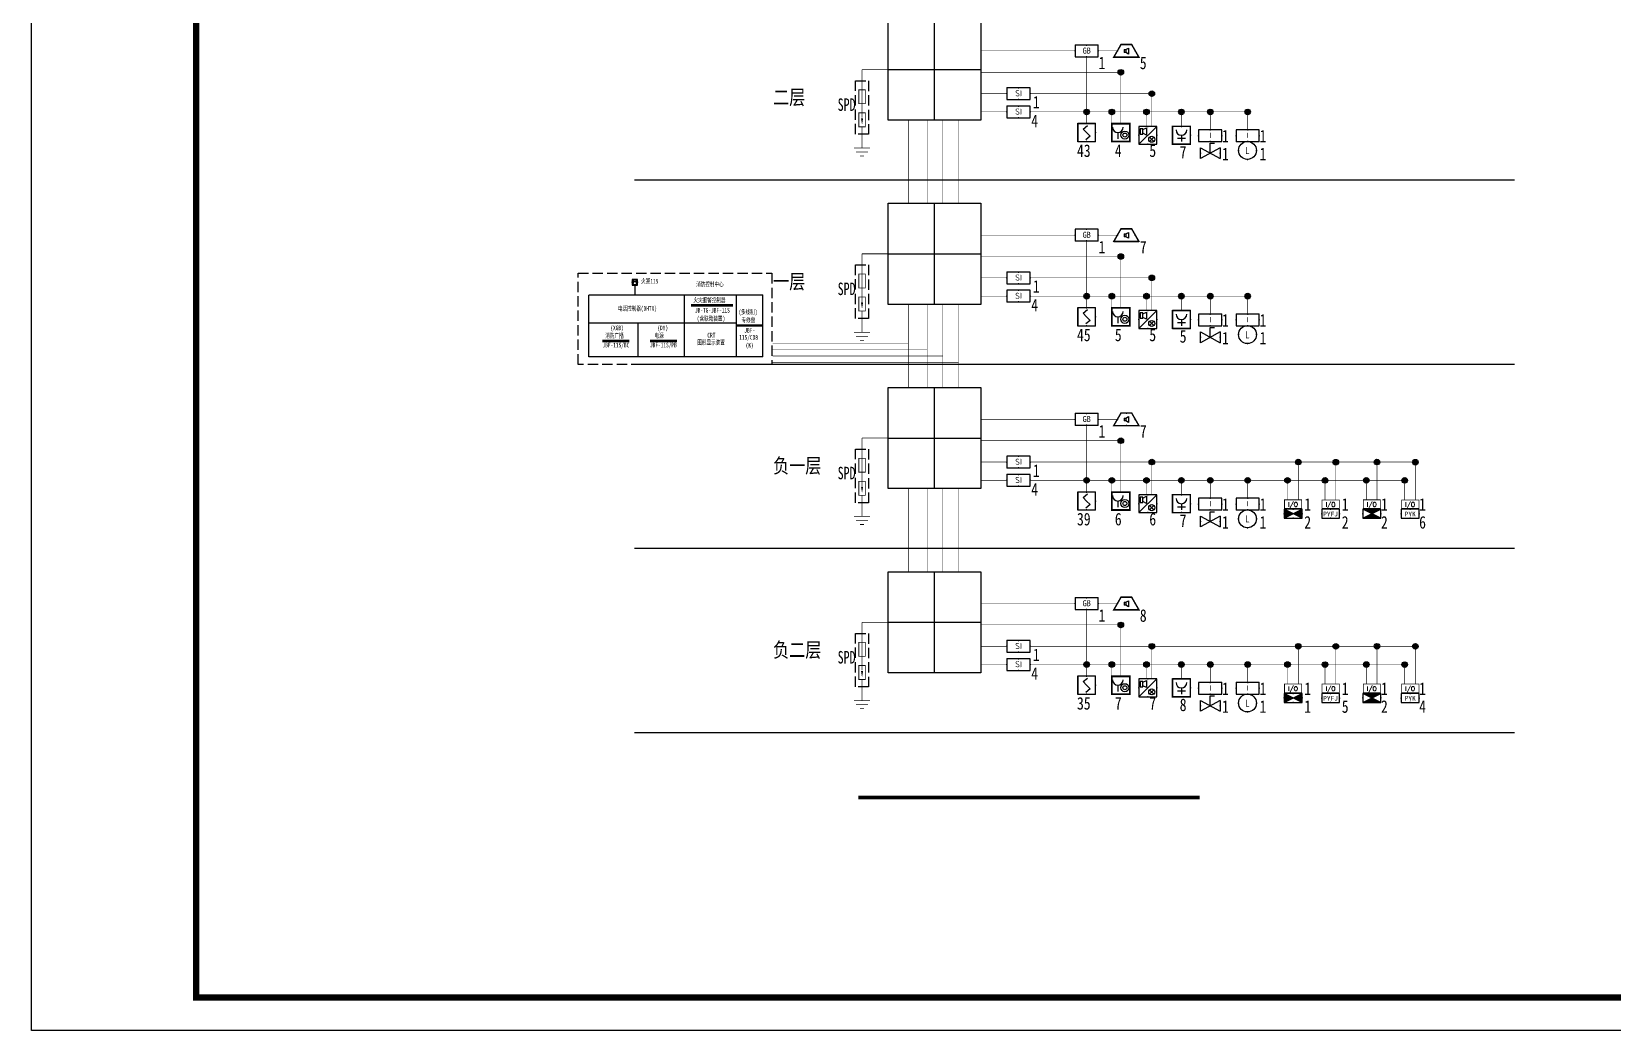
# Model space of a CAD drawing. Extents: x -149393 to 1177518, y -366685 to 296590.
# Drawn here: x 322931 to 361151, y 94569 to 118708 of the extents above; entities that cross this region are included whole.
import ezdxf
from ezdxf.enums import TextEntityAlignment as Align

# ---------------------------------------------------------------- set-up
doc = ezdxf.new("R2010")
doc.units = 0
doc.header["$LTSCALE"] = 1000
doc.header["$MEASUREMENT"] = 0
for name, pattern in [('ae0000e0$0$CENTER2', [28.575, 19.05, -3.175, 3.175, -3.175]), ('DASH', [0.35, 0.25, -0.1]), ('PHANTOM2', [31.75, 15.875, -3.175, 3.175, -3.175, 3.175, -3.175]), ('常规', [20, 10, 0, 10])]:
    doc.linetypes.add(name, pattern=pattern)
doc.layers.get('0').update_dxf_attribs({"linetype": 'CONTINUOUS'})
for name, color, linetype in [('0E-WIRE-FIRE', 1, 'CONTINUOUS'), ('DIM-照明', 7, 'CONTINUOUS'), ('ELE-TEL_TEXT', 7, 'CONTINUOUS'), ('ELE-WIRE-照明', 1, 'CONTINUOUS'), ('ELEMENT', 3, 'CONTINUOUS'), ('EQUIP-消防', 3, 'CONTINUOUS'), ('EQUIP-箱柜', 3, 'CONTINUOUS'), ('PUB_TEXT', 7, 'CONTINUOUS'), ('PUB_TITLE', 253, 'CONTINUOUS'), ('TEL_SYMB', 3, 'CONTINUOUS'), ('TEL_TEXT', 7, 'CONTINUOUS'), ('WIRE-消防', 3, '常规'), ('WIRE-系统', 4, 'CONTINUOUS'), ('家具', 126, 'CONTINUOUS')]:
    doc.layers.add(name, color=color, linetype=linetype)
doc.styles.add('_TCH_LABEL', font='COMPLEX', dxfattribs={"bigfont": 'GBCBIG'})
doc.styles.add('_TEL_DIM', font='', dxfattribs={"width": 0.8, "height": 3.5})
doc.styles.add('CTDI-ST', font='simhei.ttf', dxfattribs={"width": 0.8, "height": 3.5})
doc.styles.get("Standard").update_dxf_attribs({"font": 'gbenor.shx', "bigfont": 'gbcbig.shx'})
doc.styles.add('长仿宋', font='simhei.ttf', dxfattribs={"width": 0.7, "height": 5})
doc.styles.get('_TEL_DIM').set_extended_font_data('SimSun')
doc.linetypes.add('1GB_LINE', pattern='A,0.5,-0.2,["GB",Standard,S=0.1,R=0,X=-0.1,Y=-0.05],-0.25', length=0.95)

# ---------------------------------------------------------------- blocks, each defined once
blk = doc.blocks.new('$equip$00002649')
for p, q in [((-0.5, 0.5), (-0.5, -0.5)), ((0.5, 0.5), (-0.5, 0.5)), ((-0.2, 0.2), (0.05, 0.4)), ((0, 0), (-0.2, 0.2)), ((0, 0), (0.2, -0.2)), ((0.5, -0.5), (0.5, 0.5)), ((-0.5, -0.5), (0.5, -0.5)), ((0.2, -0.2), (-0.05, -0.4))]:
    blk.add_line(p, q)
at = {"const_width": 0.06}
blk.add_lwpolyline([(-0.5, 0.5), (0.5, 0.5), (0.5, -0.5), (-0.5, -0.5), (-0.5, 0.5), (0.5, 0.5)], dxfattribs=at)
for p in [(-0.5, 0), (0, 0.5), (0.5, 0), (0, -0.5)]:
    blk.add_point(p)
at = {"color": 7, "flags": 1}
for tag, height, p in [('A', 0.00002, (0, 0)), ('B', 0.4, (0.762, -0.208))]:
    blk.add_attdef(tag, text='', height=height, dxfattribs=at).set_placement(p, align=Align.MIDDLE_CENTER)
blk = doc.blocks.new('$equip$00002776')
for p, q in [((0.65, 0.65), (-0.65, 0.65)), ((-0.65, 0.65), (-0.65, 0)), ((-0.65, 0), (0.65, 0)), ((0.65, 0), (0.65, 0.65))]:
    blk.add_line(p, q)
at = {"const_width": 0.04}
blk.add_lwpolyline([(-0.65, 0.65), (-0.65, 0), (0.65, 0), (0.65, 0.65), (-0.65, 0.65), (-0.65, 0)], dxfattribs=at)
for p in [(-0.65, 0.325), (0, 0.65), (0, 0), (0.65, 0.325)]:
    blk.add_point(p)
at = {"color": 7}
blk.add_attdef('$TEXT$', text='', height=0.34, dxfattribs=at).set_placement((0.006, 0.343), align=Align.MIDDLE_CENTER)
at = {"color": 7, "flags": 1}
for tag, height, p in [('A', 0.00002, (0, 0)), ('B', 0.4, (0.905, 0.246))]:
    blk.add_attdef(tag, text='', height=height, dxfattribs=at).set_placement(p, align=Align.MIDDLE_CENTER)
blk = doc.blocks.new('$equip$00002655')
for p, q in [((-0.5, 1), (-0.5, 0)), ((0.5, 1), (-0.5, 1)), ((0.5, 0), (0.5, 1)), ((-0.5, 0), (0.5, 0)), ((-0.169, 0.5), (-0.169, 0.15))]:
    blk.add_line(p, q)
at = {"const_width": 0.1}
blk.add_lwpolyline([(-0.5, 1), (0.5, 1), (0.5, 0), (-0.5, 0), (-0.5, 1), (0.5, 1)], dxfattribs=at)
for radius in [0.226, 0.113]:
    blk.add_circle((0.227, 0.36), radius)
blk.add_arc((-0.169, 0.8), 0.3, 180, 0)
for p in [(0, 1), (-0.5, 0.5), (0, 0), (0.5, 0.5)]:
    blk.add_point(p)
at = {"color": 7, "flags": 1}
for tag, height, p in [('A', 0.00002, (0, 0)), ('B', 0.4, (0.762, 0.292))]:
    blk.add_attdef(tag, text='', height=height, dxfattribs=at).set_placement(p, align=Align.MIDDLE_CENTER)
blk = doc.blocks.new('$equip$00002464')
for p, q in [((-0.65, 0.65), (-0.65, 0)), ((0.65, 0.65), (-0.65, 0.65)), ((-0.65, 0), (0.65, 0)), ((0.65, 0), (0.65, 0.65))]:
    blk.add_line(p, q)
at = {"const_width": 0.05}
blk.add_lwpolyline([(-0.65, 0.65), (-0.65, 0), (0.65, 0), (0.65, 0.65), (-0.65, 0.65), (-0.65, 0)], dxfattribs=at)
for p in [(-0.65, 0.325), (0, 0.65), (0, 0), (0.65, 0.325)]:
    blk.add_point(p)
at = {"color": 7, "style": '_TEL_DIM'}
blk.add_attdef('$TEXT$', text='', height=0.34, dxfattribs=at).set_placement((0.006, 0.343), align=Align.MIDDLE_CENTER)
at = {"color": 7, "style": '_TEL_DIM', "flags": 1}
blk.add_attdef('A', text='', height=0.00002, dxfattribs=at).set_placement((0, 0), align=Align.MIDDLE_CENTER)
blk = doc.blocks.new('$equip_U$00000114(zhengbolin)')
blk.add_blockref('$equip$00002464', (0, 0)).add_auto_attribs({'$TEXT$': 'GB'})
at = {"color": 7, "style": '_TEL_DIM', "flags": 1}
for tag in ['A', 'REMARK']:
    blk.add_attdef(tag, text='', height=0.000025, dxfattribs=at).set_placement((0, 0), align=Align.MIDDLE_CENTER)
blk = doc.blocks.new('$equip$00002677')
for p, q in [((-0.3, 0.699), (-0.703, 0)), ((-0.703, 0), (0.703, 0)), ((0.3, 0.699), (-0.3, 0.699)), ((-0.117, 0.421), (-0.117, 0.26)), ((-0.117, 0.421), (-0.036, 0.421)), ((-0.036, 0.26), (-0.117, 0.26)), ((-0.036, 0.421), (0.118, 0.503)), ((-0.036, 0.421), (-0.036, 0.26)), ((0.118, 0.173), (-0.036, 0.26)), ((0.118, 0.503), (0.118, 0.173)), ((0.703, 0), (0.3, 0.699))]:
    blk.add_line(p, q)
at = {"const_width": 0.08}
blk.add_lwpolyline([(-0.3, 0.699), (0.3, 0.699), (0.703, 0), (-0.703, 0), (-0.3, 0.699), (0.3, 0.699)], dxfattribs=at)
blk.add_lwpolyline([(-0.3, 0.699), (0.3, 0.699), (0.703, 0), (-0.703, 0), (-0.3, 0.699), (0.3, 0.699)], dxfattribs=at)
for p in [(-0.501, 0.349), (0, 0.699), (0, 0), (0.502, 0.349)]:
    blk.add_point(p)
at = {"color": 7, "flags": 1}
for tag, height, p in [('A', 0.00002, (0, 0)), ('B', 0.4, (0.961, 0.299))]:
    blk.add_attdef(tag, text='', height=height, dxfattribs=at).set_placement(p, align=Align.MIDDLE_CENTER)
blk = doc.blocks.new('$element$00000390')
at = {"const_width": 0.0233}
for points in [[(0, 0), (0, -0.375)], [(-0.25, -0.375), (0.25, -0.375)], [(-0.188, -0.5), (0.188, -0.5)], [(-0.062, -0.625), (0.062, -0.625)]]:
    blk.add_lwpolyline(points, dxfattribs=at)
at = {"flags": 9}
blk.add_attdef('S', (0, 0), '', height=0.00000667, dxfattribs=at)
blk = doc.blocks.new('$element$00000499')
at = {"const_width": 0.0233}
for points in [[(0, 0), (0, -1)], [(-0.1, -0.283), (0.1, -0.283), (0.1, -0.717), (-0.1, -0.717), (-0.1, -0.283)]]:
    blk.add_lwpolyline(points, dxfattribs=at)
at = {"flags": 9}
blk.add_attdef('S', (0, 0), '', height=0.00000667, dxfattribs=at)
blk = doc.blocks.new('$element$00000532')
at = {"const_width": 0.0233}
for points in [[(0, 0), (0, -0.283)], [(-0.1, -0.283), (0.1, -0.283), (0.1, -0.717), (-0.1, -0.717), (-0.1, -0.283)], [(0, -1), (0, -0.567)]]:
    blk.add_lwpolyline(points, dxfattribs=at)
for points in [[(-0.033, -0.55), (0.033, -0.55), (0, -0.35), (0.033, -0.55)], [(0.033, -0.55), (0, -0.35), (-0.033, -0.55), (0.033, -0.55)], [(0, -0.367), (-0.033, -0.567), (0.033, -0.567), (0, -0.367)]]:
    blk.add_solid(points)
at = {"flags": 9}
blk.add_attdef('S', (0, 0), '', height=0.00000667, dxfattribs=at)
blk = doc.blocks.new('$equip$00002656')
for p, q in [((-0.5, 1), (-0.5, 0)), ((0.5, 1), (-0.5, 1)), ((0.5, 0), (0.5, 1)), ((-0.5, 0), (0.5, 0)), ((-0.219, 0.331), (0.222, 0.331)), ((0, 0.5), (0, 0.15))]:
    blk.add_line(p, q)
at = {"const_width": 0.08}
blk.add_lwpolyline([(-0.5, 1), (0.5, 1), (0.5, 0), (-0.5, 0), (-0.5, 1), (0.5, 1)], dxfattribs=at)
blk.add_arc((0, 0.8), 0.3, 180, 0)
for p in [(0, 1), (-0.5, 0.5), (0, 0), (0.5, 0.5)]:
    blk.add_point(p)
at = {"color": 7, "flags": 1}
for tag, height, p in [('A', 0.00002, (0, 0)), ('B', 0.4, (0.762, 0.292))]:
    blk.add_attdef(tag, text='', height=height, dxfattribs=at).set_placement(p, align=Align.MIDDLE_CENTER)
blk = doc.blocks.new('$equip$00002785')
for p, q in [((0.65, 0.65), (-0.65, 0.65)), ((-0.65, 0.65), (-0.65, 0)), ((-0.65, 0), (0.65, 0)), ((0.65, 0), (0.65, 0.65))]:
    blk.add_line(p, q)
at = {"const_width": 0.04}
blk.add_lwpolyline([(-0.65, 0.65), (0.65, 0.65), (0.65, 0), (-0.65, 0), (-0.65, 0.65), (0.65, 0.65)], dxfattribs=at)
for p in [(-0.65, 0.325), (0, 0.65), (0, 0), (0.65, 0.325)]:
    blk.add_point(p)
at = {"color": 7}
blk.add_attdef('$TEXT$', text='', height=0.3, dxfattribs=at).set_placement((0.006, 0.343), align=Align.MIDDLE_CENTER)
at = {"color": 7, "flags": 1}
for tag, height, p in [('A', 0.00002, (0, 0)), ('B', 0.4, (0.905, 0.246))]:
    blk.add_attdef(tag, text='', height=height, dxfattribs=at).set_placement(p, align=Align.MIDDLE_CENTER)
blk = doc.blocks.new('$equip$00002794')
for p, q in [((0, -0.552), (0, 0)), ((0, 0), (0.229, 0)), ((-0.55, -0.852), (-0.55, -0.252)), ((-0.55, -0.252), (0.55, -0.852)), ((0.55, -0.252), (-0.55, -0.852)), ((0.55, -0.252), (0.55, -0.852))]:
    blk.add_line(p, q)
for p in [(-0.55, -0.552), (0, -0.552), (0.55, -0.552)]:
    blk.add_point(p)
at = {"color": 7, "flags": 1}
for tag, height, p in [('A', 0.00002, (0, 0)), ('B', 0.4, (0.805, -0.606))]:
    blk.add_attdef(tag, text='', height=height, dxfattribs=at).set_placement(p, align=Align.MIDDLE_CENTER)
blk = doc.blocks.new('$equip$00002792')
at = {"const_width": 0.04}
blk.add_lwpolyline([(-0.5, 0, -1), (0.5, 0, -1), (-0.5, 0, -1.463176)], format="xyb", dxfattribs=at)
blk.add_circle((0, 0), 0.5)
for p in [(-0.5, 0), (0, 0.5), (0.5, 0), (0, -0.5)]:
    blk.add_point(p)
at = {"color": 7}
blk.add_attdef('$TEXT$', text='', height=0.4, dxfattribs=at).set_placement((0.002, -0.002), align=Align.MIDDLE_CENTER)
at = {"color": 7, "flags": 1}
for tag, height, p in [('A', 0.00002, (0, 0)), ('B', 0.4, (0.755, -0.254))]:
    blk.add_attdef(tag, text='', height=height, dxfattribs=at).set_placement(p, align=Align.MIDDLE_CENTER)
blk = doc.blocks.new('$equip_U$00000107(chenyinchuan)')
for p, q in [((-0.5, 1), (-0.5, 0)), ((0.5, 1), (-0.5, 0)), ((0.5, 1), (-0.5, 1)), ((-0.269, 0.815, 0), (-0.069, 0.915, 0)), ((-0.069, 0.915, 0), (-0.069, 0.515, 0)), ((0.5, 0), (0.5, 1)), ((-0.5, 0), (0.5, 0)), ((-0.269, 0.865, 0), (-0.417, 0.865, 0)), ((-0.417, 0.865, 0), (-0.417, 0.565, 0)), ((-0.417, 0.565, 0), (-0.269, 0.565, 0)), ((-0.269, 0.565, 0), (-0.269, 0.865, 0)), ((-0.069, 0.515, 0), (-0.269, 0.615, 0)), ((0.105, 0.159), (0.344, 0.398)), ((0.105, 0.398), (0.344, 0.159))]:
    blk.add_line(p, q)
blk.add_circle((0.225, 0.278), 0.169)
for p in [(0, 1), (-0.5, 0.5), (0, 0), (0.5, 0.5)]:
    blk.add_point(p)
at = {"color": 7, "style": '_TEL_DIM', "flags": 1}
blk.add_attdef('A', text='', height=0.00002, dxfattribs=at).set_placement((0, 0), align=Align.MIDDLE_CENTER)
blk = doc.blocks.new('$equip_U$00000093(zhengbolin)')
at = {"color": 0, "linetype": 'Continuous', "const_width": 0.0557}
blk.add_lwpolyline([(0.65, 0.65), (-0.65, 0.65), (-0.65, 0), (0.65, 0)], close=True, dxfattribs=at)
at = {"color": 7, "style": '_TCH_LABEL'}
blk.add_attdef('$TEXT$', text='', height=0.334, dxfattribs=at).set_placement((-0.01, 0.3), align=Align.MIDDLE_CENTER)
at = {"color": 7, "style": '_TEL_DIM', "flags": 1}
for tag in ['A', 'REMARK']:
    blk.add_attdef(tag, text='', height=0.000025, dxfattribs=at).set_placement((0, 0), align=Align.MIDDLE_CENTER)
blk = doc.blocks.new('$equip$00001917')
for p, q in [((0.65, 0.33), (-0.65, 0.33)), ((0.65, 0.33), (-0.65, -0.33)), ((-0.65, 0.33), (0.65, -0.33)), ((-0.65, 0.33), (-0.65, -0.33)), ((0.65, -0.33), (0.65, 0.33)), ((-0.65, -0.33), (0.65, -0.33))]:
    blk.add_line(p, q)
for p in [(-0.65, 0), (0, 0.33), (0.65, 0), (0, -0.33)]:
    blk.add_point(p)
for points in [[(-0.65, 0.33), (0, 0), (-0.65, -0.33)], [(0.65, 0.33), (0, 0), (0.65, -0.33)]]:
    blk.add_solid(points)
at = {"layer": 'TEL_TEXT', "style": '_TEL_DIM', "flags": 1}
blk.add_attdef('A', text='', height=0.00002, dxfattribs=at).set_placement((0, 0), align=Align.MIDDLE_CENTER)
blk = doc.blocks.new('$equip$00001929')
for p, q in [((0.65, 0.65), (-0.65, 0.65)), ((-0.65, 0.65), (-0.65, 0)), ((-0.65, 0), (0.65, 0)), ((0.65, 0), (0.65, 0.65))]:
    blk.add_line(p, q)
for p in [(-0.65, 0.33), (0, 0.65), (0, 0), (0.65, 0.33)]:
    blk.add_point(p)
at = {"color": 7, "style": '_TEL_DIM'}
blk.add_attdef('$TEXT$', text='', height=0.34, dxfattribs=at).set_placement((0.01, 0.34), align=Align.MIDDLE_CENTER)
at = {"color": 7, "style": '_TEL_DIM', "flags": 1}
blk.add_attdef('A', text='', height=0.00002, dxfattribs=at).set_placement((0, 0), align=Align.MIDDLE_CENTER)
blk = doc.blocks.new('$equip$00001921')
for p, q in [((0.65, 0.33), (-0.65, 0.33)), ((0.65, 0.33), (-0.65, -0.33)), ((-0.65, 0.33), (0.65, -0.33)), ((-0.65, 0.33), (-0.65, -0.33)), ((0.65, -0.33), (0.65, 0.33)), ((-0.65, -0.33), (0.65, -0.33))]:
    blk.add_line(p, q)
for p in [(-0.65, 0), (0, 0.33), (0.65, 0), (0, -0.33)]:
    blk.add_point(p)
for points in [[(-0.65, 0.33), (0, 0), (0.65, 0.33)], [(0, 0), (-0.65, -0.33), (0.65, -0.33)]]:
    blk.add_solid(points)
at = {"layer": 'TEL_TEXT', "style": '_TEL_DIM', "flags": 1}
blk.add_attdef('A', text='', height=0.00002, dxfattribs=at).set_placement((0, 0), align=Align.MIDDLE_CENTER)
blk = doc.blocks.new('$equip$00001714')
for p, q in [((0.5, 1), (-0.5, 1)), ((-0.5, 1), (-0.5, 0)), ((-0.5, 0), (0.5, 0)), ((-0.4, 0.5), (-0.27, 0.5)), ((-0.25, 0.6), (-0.35, 0.1)), ((-0.35, 0.1), (0.35, 0.1)), ((0.25, 0.6), (-0.25, 0.6)), ((0.35, 0.1), (0.25, 0.6)), ((0.4, 0.5), (0.27, 0.5)), ((0.5, 0), (0.5, 1))]:
    blk.add_line(p, q)
blk.add_arc((0, 0.5), 0.4, 0, 180)
for p in [(-0.5, 0.5), (0, 1), (0, 0), (0.5, 0.5)]:
    blk.add_point(p)
at = {"flags": 1}
for tag, height, p in [('A', 0.00002, (0, 0)), ('B', 0.4, (0.79, 0.3))]:
    blk.add_attdef(tag, text='', height=height, dxfattribs=at).set_placement(p, align=Align.MIDDLE_CENTER)

msp = doc.modelspace()

# ---------------------------------------------------------------- hatches: boundary and pattern name
at = {"layer": 'WIRE-消防', "linetype": 'ByBlock'}
h = msp.add_hatch(color=0, dxfattribs=at)
edge = h.paths.add_edge_path()
edge.add_arc((349265.7, 117725.3), 67.2, 0, 360)
h = msp.add_hatch(color=0, dxfattribs=at)
edge = h.paths.add_edge_path()
edge.add_arc((350015.1, 117208.8), 67.2, 0, 360)
h = msp.add_hatch(color=0, dxfattribs=at)
edge = h.paths.add_edge_path()
edge.add_arc((348439, 116767.7), 67.2, 0, 360)
h = msp.add_hatch(color=0, dxfattribs=at)
edge = h.paths.add_edge_path()
edge.add_arc((349049.7, 116767.7), 67.2, 0, 360)
h = msp.add_hatch(color=0, dxfattribs=at)
edge = h.paths.add_edge_path()
edge.add_arc((349885.5, 116767.7), 67.2, 0, 360)
h = msp.add_hatch(color=0, dxfattribs=at)
edge = h.paths.add_edge_path()
edge.add_arc((350730.7, 116767.7), 67.2, 0, 360)
h = msp.add_hatch(color=0, dxfattribs=at)
edge = h.paths.add_edge_path()
edge.add_arc((351428.4, 116767.7), 67.2, 0, 360)
h = msp.add_hatch(color=0, dxfattribs=at)
edge = h.paths.add_edge_path()
edge.add_arc((352333.5, 116767.7), 67.2, 0, 360)
h = msp.add_hatch(color=0, dxfattribs=at)
edge = h.paths.add_edge_path()
edge.add_arc((349265.7, 113273.1), 67.2, 0, 360)
h = msp.add_hatch(color=0, dxfattribs=at)
edge = h.paths.add_edge_path()
edge.add_arc((350015.1, 112756.6), 67.2, 0, 360)
h = msp.add_hatch(color=0, dxfattribs=at)
edge = h.paths.add_edge_path()
edge.add_arc((348439, 112315.5), 67.2, 0, 360)
h = msp.add_hatch(color=0, dxfattribs=at)
edge = h.paths.add_edge_path()
edge.add_arc((349049.7, 112315.5), 67.2, 0, 360)
h = msp.add_hatch(color=0, dxfattribs=at)
edge = h.paths.add_edge_path()
edge.add_arc((349885.5, 112315.5), 67.2, 0, 360)
h = msp.add_hatch(color=0, dxfattribs=at)
edge = h.paths.add_edge_path()
edge.add_arc((350730.7, 112315.5), 67.2, 0, 360)
h = msp.add_hatch(color=0, dxfattribs=at)
edge = h.paths.add_edge_path()
edge.add_arc((351428.4, 112315.5), 67.2, 0, 360)
h = msp.add_hatch(color=0, dxfattribs=at)
edge = h.paths.add_edge_path()
edge.add_arc((352333.5, 112315.5), 67.2, 0, 360)
h = msp.add_hatch(color=0, dxfattribs=at)
edge = h.paths.add_edge_path()
edge.add_arc((349265.7, 108820.8), 67.2, 0, 360)
h = msp.add_hatch(color=0, dxfattribs=at)
edge = h.paths.add_edge_path()
edge.add_arc((350015.1, 108304.4), 67.2, 0, 360)
h = msp.add_hatch(color=0, dxfattribs=at)
edge = h.paths.add_edge_path()
edge.add_arc((353555.9, 108304.4), 67.2, 0, 360)
h = msp.add_hatch(color=0, dxfattribs=at)
edge = h.paths.add_edge_path()
edge.add_arc((354463, 108302.8), 67.2, 0, 360)
h = msp.add_hatch(color=0, dxfattribs=at)
edge = h.paths.add_edge_path()
edge.add_arc((355459, 108304.4), 67.2, 0, 360)
h = msp.add_hatch(color=0, dxfattribs=at)
edge = h.paths.add_edge_path()
edge.add_arc((356387.7, 108302.8), 67.2, 0, 360)
h = msp.add_hatch(color=0, dxfattribs=at)
edge = h.paths.add_edge_path()
edge.add_arc((348439, 107863.3), 67.2, 0, 360)
h = msp.add_hatch(color=0, dxfattribs=at)
edge = h.paths.add_edge_path()
edge.add_arc((349049.7, 107863.3), 67.2, 0, 360)
h = msp.add_hatch(color=0, dxfattribs=at)
edge = h.paths.add_edge_path()
edge.add_arc((349885.5, 107863.3), 67.2, 0, 360)
h = msp.add_hatch(color=0, dxfattribs=at)
edge = h.paths.add_edge_path()
edge.add_arc((350730.7, 107863.3), 67.2, 0, 360)
h = msp.add_hatch(color=0, dxfattribs=at)
edge = h.paths.add_edge_path()
edge.add_arc((351428.4, 107863.3), 67.2, 0, 360)
h = msp.add_hatch(color=0, dxfattribs=at)
edge = h.paths.add_edge_path()
edge.add_arc((352333.5, 107863.3), 67.2, 0, 360)
h = msp.add_hatch(color=0, dxfattribs=at)
edge = h.paths.add_edge_path()
edge.add_arc((353297.2, 107863.3), 67.2, 0, 360)
h = msp.add_hatch(color=0, dxfattribs=at)
edge = h.paths.add_edge_path()
edge.add_arc((354204.4, 107861.7), 67.2, 0, 360)
h = msp.add_hatch(color=0, dxfattribs=at)
edge = h.paths.add_edge_path()
edge.add_arc((355200.3, 107863.3), 67.2, 0, 360)
h = msp.add_hatch(color=0, dxfattribs=at)
edge = h.paths.add_edge_path()
edge.add_arc((356129, 107861.7), 67.2, 0, 360)
h = msp.add_hatch(color=0, dxfattribs=at)
edge = h.paths.add_edge_path()
edge.add_arc((349265.7, 104368.6), 67.2, 0, 360)
h = msp.add_hatch(color=0, dxfattribs=at)
edge = h.paths.add_edge_path()
edge.add_arc((350015.1, 103852.1), 67.2, 0, 360)
h = msp.add_hatch(color=0, dxfattribs=at)
edge = h.paths.add_edge_path()
edge.add_arc((353555.9, 103852.1), 67.2, 0, 360)
h = msp.add_hatch(color=0, dxfattribs=at)
edge = h.paths.add_edge_path()
edge.add_arc((354463, 103850.6), 67.2, 0, 360)
h = msp.add_hatch(color=0, dxfattribs=at)
edge = h.paths.add_edge_path()
edge.add_arc((355459, 103852.1), 67.2, 0, 360)
h = msp.add_hatch(color=0, dxfattribs=at)
edge = h.paths.add_edge_path()
edge.add_arc((356387.7, 103850.6), 67.2, 0, 360)
h = msp.add_hatch(color=0, dxfattribs=at)
edge = h.paths.add_edge_path()
edge.add_arc((348439, 103411.1), 67.2, 0, 360)
h = msp.add_hatch(color=0, dxfattribs=at)
edge = h.paths.add_edge_path()
edge.add_arc((349049.7, 103411.1), 67.2, 0, 360)
h = msp.add_hatch(color=0, dxfattribs=at)
edge = h.paths.add_edge_path()
edge.add_arc((349885.5, 103411.1), 67.2, 0, 360)
h = msp.add_hatch(color=0, dxfattribs=at)
edge = h.paths.add_edge_path()
edge.add_arc((350730.7, 103411.1), 67.2, 0, 360)
h = msp.add_hatch(color=0, dxfattribs=at)
edge = h.paths.add_edge_path()
edge.add_arc((351428.4, 103411.1), 67.2, 0, 360)
h = msp.add_hatch(color=0, dxfattribs=at)
edge = h.paths.add_edge_path()
edge.add_arc((352333.5, 103411.1), 67.2, 0, 360)
h = msp.add_hatch(color=0, dxfattribs=at)
edge = h.paths.add_edge_path()
edge.add_arc((353297.2, 103411.1), 67.2, 0, 360)
h = msp.add_hatch(color=0, dxfattribs=at)
edge = h.paths.add_edge_path()
edge.add_arc((354204.4, 103409.5), 67.2, 0, 360)
h = msp.add_hatch(color=0, dxfattribs=at)
edge = h.paths.add_edge_path()
edge.add_arc((355200.3, 103411.1), 67.2, 0, 360)
h = msp.add_hatch(color=0, dxfattribs=at)
edge = h.paths.add_edge_path()
edge.add_arc((356129, 103409.5), 67.2, 0, 360)

# ---------------------------------------------------------------- linework, layer by layer
for p, q in [((358780.2, 115116.4), (337508.7, 115116.4)), ((358780.2, 110664.1), (337508.7, 110664.1)), ((358780.2, 106211.9), (337508.7, 106211.9)), ((358780.2, 101759.7), (337508.7, 101759.7))]:
    msp.add_line(p, q)
at = {"layer": '0E-WIRE-FIRE', "linetype": 'ae0000e0$0$CENTER2'}
msp.add_line((337515.6, 112582.6, 0), (337515.6, 112341.6, 0), dxfattribs=at)
at = {"layer": '0E-WIRE-FIRE', "color": 120, "linetype": 'Continuous'}
for p, q in [((336407.2, 112343.1, 0), (340607.7, 112343.2, 0)), ((336407.2, 110848, 0), (336407.2, 112341.6, 0)), ((338716.8, 110848, 0), (338716.7, 112341.6, 0)), ((340607.8, 110849.6, 0), (340607.7, 112343.2, 0)), ((338716.8, 111662, 0), (336407.2, 111661.9, 0)), ((339966.6, 111662, 0), (338716.8, 111662, 0)), ((340607.8, 110849.6, 0), (336407.2, 110849.5, 0))]:
    msp.add_line(p, q, dxfattribs=at)
at = {"layer": '0E-WIRE-FIRE', "linetype": 'Continuous'}
for p, q in [((339884.4, 112101.9, 0), (338877.9, 112101.9, 0)), ((340599, 111617, 0), (339976.8, 111617, 0)), ((337381.9, 111241.8, 0), (336737.4, 111241.8, 0)), ((338528.1, 111243.7, 0), (337883.6, 111243.7, 0))]:
    msp.add_line(p, q, dxfattribs=at)
at = {"layer": '0E-WIRE-FIRE', "color": 7, "linetype": 'Continuous'}
for p, q in [((339884.4, 112071.1, 0), (338877.9, 112071.1, 0)), ((340599, 111586.2, 0), (339976.8, 111586.2, 0)), ((337381.9, 111211, 0), (336737.4, 111211, 0)), ((338528.1, 111212.9, 0), (337883.6, 111212.9, 0))]:
    msp.add_line(p, q, dxfattribs=at)
at = {"layer": '0E-WIRE-FIRE', "color": 5, "linetype": 'DASH', "elevation": 0}
msp.add_lwpolyline([(336144.1, 112869.4), (340828.1, 112869.5), (340828.2, 110664.1), (336144.2, 110664.1)], close=True, dxfattribs=at)
at = {"layer": 'DIM-照明', "linetype": 'DASH'}
for points in [[(342853.7, 117521.7), (343164.7, 117521.7), (343164.7, 116225.7), (342853.7, 116225.7)], [(342853.7, 113069.5), (343164.7, 113069.5), (343164.7, 111773.5), (342853.7, 111773.5)], [(342853.7, 108617.2), (343164.7, 108617.2), (343164.7, 107321.2), (342853.7, 107321.2)], [(342853.7, 104165), (343164.7, 104165), (343164.7, 102869), (342853.7, 102869)]]:
    msp.add_lwpolyline(points, close=True, dxfattribs=at)
at = {"layer": 'ELE-TEL_TEXT'}
msp.add_line((337600.3, 110848, 0), (337600.3, 111662, 0), dxfattribs=at)
at = {"layer": 'ELE-WIRE-照明', "linetype": 'PHANTOM2'}
msp.add_line((339966.6, 112343.2, 0), (339966.6, 110849.5, 0), dxfattribs=at)
at = {"layer": 'EQUIP-箱柜', "linetype": 'ByBlock'}
for points in [[(343638.6, 119011.8), (345884.5, 119011.8), (345884.5, 116568.4), (343638.6, 116568.4)], [(343638.6, 114559.5), (345884.5, 114559.5), (345884.5, 112116.2), (343638.6, 112116.2)], [(343638.6, 110107.3), (345884.5, 110107.3), (345884.5, 107664), (343638.6, 107664)], [(343638.6, 105655.1), (345884.5, 105655.1), (345884.5, 103211.7), (343638.6, 103211.7)]]:
    msp.add_lwpolyline(points, close=True, dxfattribs=at)
for points in [[(344751.9, 119011.8), (344751.9, 116568.4)], [(343638.6, 117790.1), (345884.5, 117790.1)], [(344751.9, 114559.5), (344751.9, 112116.2)], [(343638.6, 113337.9), (345884.5, 113337.9)], [(344751.9, 110107.3), (344751.9, 107664)], [(343638.6, 108885.6), (345884.5, 108885.6)], [(344751.9, 105655.1), (344751.9, 103211.7)], [(343638.6, 104433.4), (345884.5, 104433.4)]]:
    msp.add_lwpolyline(points, dxfattribs=at)
at = {"layer": 'PUB_TITLE'}
msp.add_lwpolyline([(322931.3, 141823.8), (389756.3, 141823.8), (389756.3, 94569), (322931.3, 94569)], close=True, dxfattribs=at)
at = {"layer": 'PUB_TITLE', "const_width": 152.3}
msp.add_lwpolyline([(326909, 141028.3), (388960.8, 141028.3), (388960.8, 95364.5), (326909, 95364.5), (326909, 141028.3)], close=True, dxfattribs=at)
at = {"layer": 'TEL_SYMB', "const_width": 83.2}
msp.add_lwpolyline([(342919.7, 100198.2), (351171.6, 100198.2)], dxfattribs=at)
at = {"layer": 'WIRE-消防', "linetype": 'ByBlock'}
for centre in [(349265.7, 117725.3), (350015.1, 117208.8), (348439, 116767.7), (349049.7, 116767.7), (349885.5, 116767.7), (350730.7, 116767.7), (351428.4, 116767.7), (352333.5, 116767.7), (349265.7, 113273.1), (350015.1, 112756.6), (348439, 112315.5), (349049.7, 112315.5), (349885.5, 112315.5), (350730.7, 112315.5), (351428.4, 112315.5), (352333.5, 112315.5), (349265.7, 108820.8), (350015.1, 108304.4), (353555.9, 108304.4), (354463, 108302.8), (355459, 108304.4), (356387.7, 108302.8), (348439, 107863.3), (349049.7, 107863.3), (349885.5, 107863.3), (350730.7, 107863.3), (351428.4, 107863.3), (352333.5, 107863.3), (353297.2, 107863.3), (354204.4, 107861.7), (355200.3, 107863.3), (356129, 107861.7), (349265.7, 104368.6), (350015.1, 103852.1), (353555.9, 103852.1), (354463, 103850.6), (355459, 103852.1), (356387.7, 103850.6), (348439, 103411.1), (349049.7, 103411.1), (349885.5, 103411.1), (350730.7, 103411.1), (351428.4, 103411.1), (352333.5, 103411.1), (353297.2, 103411.1), (354204.4, 103409.5), (355200.3, 103411.1), (356129, 103409.5)]:
    msp.add_circle(centre, 67.2, dxfattribs=at)
at = {"layer": 'WIRE-系统', "const_width": 18.1}
for points in [[(343009.2, 117521.7), (343009.2, 117790.1)], [(343638.6, 117790.1), (343009.2, 117790.1)], [(343009.2, 113069.5), (343009.2, 113337.9)], [(343638.6, 113337.9), (343009.2, 113337.9)], [(343009.2, 108617.2), (343009.2, 108885.6)], [(343638.6, 108885.6), (343009.2, 108885.6)], [(343009.2, 104165), (343009.2, 104433.4)], [(343638.6, 104433.4), (343009.2, 104433.4)]]:
    msp.add_lwpolyline(points, dxfattribs=at)
at = {"layer": '家具', "color": 1, "const_width": 12}
for points in [[(345884.5, 118241.8), (348158.2, 118241.8)], [(348439, 118101.4), (348439, 116483.7)], [(345884.5, 117725.3), (349265.7, 117725.3)], [(349265.7, 116483.7), (349265.7, 117725.3)], [(346509, 117208.8), (345884.5, 117208.8)], [(350015.1, 117208.8), (347070.6, 117208.8)], [(350015.1, 116418.7), (350015.1, 117208.8)], [(344129.5, 114559.5), (344129.5, 116568.4)], [(344585.8, 114559.5), (344585.8, 116568.4)], [(344963.4, 114559.5), (344963.4, 116568.4)], [(345340.9, 114559.5), (345340.9, 116568.4)], [(345884.5, 116767.7), (346509, 116767.7)], [(347070.6, 116767.7), (352333.5, 116767.7)], [(349049.7, 116483.7), (349049.7, 116767.7)], [(349885.5, 116418.7), (349885.5, 116767.7)], [(350730.7, 116767.7), (350730.7, 116418.7)], [(351428.4, 116333.6), (351428.4, 116767.7)], [(352333.5, 116333.6), (352333.5, 116767.7)], [(345884.5, 113789.5), (348158.2, 113789.5)], [(348439, 113649.1), (348439, 112031.5)], [(348719.8, 113789.5), (349182.9, 113789.5)], [(345884.5, 113273.1), (349265.7, 113273.1)], [(349265.7, 112031.5), (349265.7, 113273.1)], [(346509, 112756.6), (345884.5, 112756.6)], [(350015.1, 112756.6), (347070.6, 112756.6)], [(350015.1, 111966.4), (350015.1, 112756.6)], [(344129.5, 110107.3), (344129.5, 112116.2)], [(344585.8, 110107.3), (344585.8, 112116.2)], [(344963.4, 110107.3), (344963.4, 112116.2)], [(345340.9, 110107.3), (345340.9, 112116.2)], [(345884.5, 112315.5), (346509, 112315.5)], [(347070.6, 112315.5), (352333.5, 112315.5)], [(349049.7, 112031.5), (349049.7, 112315.5)], [(349885.5, 111966.4), (349885.5, 112315.5)], [(350730.7, 112315.5), (350730.7, 111966.4)], [(351428.4, 111881.3), (351428.4, 112315.5)], [(352333.5, 111881.3), (352333.5, 112315.5)], [(340848.1, 111168.2), (344129.5, 111168.2)], [(340848.1, 111017.4), (344585.8, 111017.4)], [(340848.1, 110866.7), (344963.4, 110866.7)], [(340848.1, 110715.9), (345340.9, 110715.9)], [(345884.5, 109337.3), (348158.2, 109337.3)], [(348439, 109196.9), (348439, 107579.3)], [(345884.5, 108820.8), (349265.7, 108820.8)], [(349265.7, 107579.3), (349265.7, 108820.8)], [(346509, 108304.4), (345884.5, 108304.4)], [(356384.4, 108304.4), (347070.6, 108304.4)], [(350015.1, 107514.2), (350015.1, 108304.4)], [(353555.9, 107391.8), (353555.9, 108304.4)], [(354463, 107390.3), (354463, 108302.8)], [(355459, 107391.8), (355459, 108304.4)], [(356387.7, 107390.3), (356387.7, 108302.8)], [(345884.5, 107863.3), (346509, 107863.3)], [(347070.6, 107863.3), (356142.3, 107863.3)], [(349049.7, 107579.3), (349049.7, 107863.3)], [(349885.5, 107514.2), (349885.5, 107863.3)], [(350730.7, 107863.3), (350730.7, 107514.2)], [(351428.4, 107429.1), (351428.4, 107863.3)], [(352333.5, 107429.1), (352333.5, 107863.3)], [(353297.2, 107391.8), (353297.2, 107863.3)], [(354204.4, 107390.3), (354204.4, 107861.7)], [(355200.3, 107391.8), (355200.3, 107863.3)], [(356129, 107390.3), (356129, 107861.7)], [(344129.5, 105655.1), (344129.5, 107664)], [(344585.8, 105655.1), (344585.8, 107664)], [(344963.4, 105655.1), (344963.4, 107664)], [(345340.9, 105655.1), (345340.9, 107664)], [(345884.5, 104885.1), (348158.2, 104885.1)], [(348439, 104744.7), (348439, 103127.1)], [(345884.5, 104368.6), (349265.7, 104368.6)], [(349265.7, 103127.1), (349265.7, 104368.6)], [(346509, 103852.1), (345884.5, 103852.1)], [(356394.2, 103852.1), (347070.6, 103852.1)], [(350015.1, 103062), (350015.1, 103852.1)], [(353555.9, 102939.6), (353555.9, 103852.1)], [(354463, 102938.1), (354463, 103850.6)], [(355459, 102939.6), (355459, 103852.1)], [(356387.7, 102938.1), (356387.7, 103850.6)], [(345884.5, 103411.1), (346509, 103411.1)], [(347070.6, 103411.1), (356133.3, 103411.1)], [(349049.7, 103127.1), (349049.7, 103411.1)], [(349885.5, 103062), (349885.5, 103411.1)], [(350730.7, 103411.1), (350730.7, 103062)], [(351428.4, 102976.9), (351428.4, 103411.1)], [(352333.5, 102976.9), (352333.5, 103411.1)], [(353297.2, 102939.6), (353297.2, 103411.1)], [(354204.4, 102938.1), (354204.4, 103409.5)], [(355200.3, 102939.6), (355200.3, 103411.1)], [(356129, 102938.1), (356129, 103409.5)]]:
    msp.add_lwpolyline(points, dxfattribs=at)
at = {"layer": '家具', "color": 1, "linetype": '1GB_LINE', "const_width": 12}
for points in [[(348719.8, 118241.8), (349182.9, 118241.8)], [(348719.8, 109337.3), (349182.9, 109337.3)], [(348719.8, 104885.1), (349182.9, 104885.1)]]:
    msp.add_lwpolyline(points, dxfattribs=at)

# ---------------------------------------------------------------- block references
at = {"layer": '0E-WIRE-FIRE', "xscale": 132.7104000009479, "yscale": 132.7104000009479, "zscale": 132.7104000009479, "rotation": 0.0009786684616416538}
msp.add_blockref('$equip$00001714', (337515.6, 112582.6, 0), dxfattribs=at)
at = {"layer": 'ELEMENT', "xscale": 777.5999999999767, "yscale": 777.5999999999767, "zscale": 777.5999999999767}
for name, p in [('$element$00000499', (343009.2, 117521.7)), ('$element$00000390', (343009.2, 116186.8)), ('$element$00000499', (343009.2, 113069.5)), ('$element$00000390', (343009.2, 111734.6)), ('$element$00000499', (343009.2, 108617.2)), ('$element$00000390', (343009.2, 107282.4)), ('$element$00000499', (343009.2, 104165)), ('$element$00000390', (343009.2, 102830.1))]:
    msp.add_blockref(name, p, dxfattribs=at)
at = {"layer": 'ELEMENT', "xscale": 777.5999999999913, "yscale": 777.5999999999913, "zscale": 777.5999999999913, "rotation": 180}
for p in [(343009.2, 116186.8), (343009.2, 111734.6), (343009.2, 107282.4), (343009.2, 102830.1)]:
    msp.add_blockref('$element$00000532', p, dxfattribs=at)
at = {"layer": 'EQUIP-消防', "linetype": 'ByBlock', "xscale": 432, "yscale": 432, "zscale": 432}
for name, p in [('$equip_U$00000114(zhengbolin)', (348439, 118101.4)), ('$equip$00002677', (349399.4, 118090.9)), ('$equip$00002649', (348439, 116267.7)), ('$equip$00002655', (349265.7, 116051.7)), ('$equip$00002656', (350730.7, 115986.7)), ('$equip$00002794', (351428.4, 116010.1)), ('$equip_U$00000114(zhengbolin)', (348439, 113649.1)), ('$equip$00002677', (349399.4, 113638.6)), ('$equip$00002649', (348439, 111815.5)), ('$equip$00002655', (349265.7, 111599.5)), ('$equip$00002656', (350730.7, 111534.4)), ('$equip$00002794', (351428.4, 111557.9)), ('$equip_U$00000114(zhengbolin)', (348439, 109196.9)), ('$equip$00002677', (349399.4, 109186.4)), ('$equip$00002649', (348439, 107363.3)), ('$equip$00002655', (349265.7, 107147.3)), ('$equip$00002656', (350730.7, 107082.2)), ('$equip$00002794', (351428.4, 107105.7)), ('$equip_U$00000114(zhengbolin)', (348439, 104744.7)), ('$equip$00002677', (349399.4, 104734.2)), ('$equip$00002649', (348439, 102911.1)), ('$equip$00002655', (349265.7, 102695.1)), ('$equip$00002656', (350730.7, 102630)), ('$equip$00002794', (351428.4, 102653.4))]:
    msp.add_blockref(name, p, dxfattribs=at)
at = {"layer": 'EQUIP-消防', "linetype": 'ByBlock'}
for name, p, xscale, yscale, zscale, values in [('$equip$00002776', (346789.8, 117068.4), 432, 432, 432, {'$TEXT$': 'SI'}), ('$equip$00002776', (346789.8, 116627.3), 432, 432, 432, {'$TEXT$': 'SI'}), ('$equip$00002785', (351426.8, 116052.8), 432, 432, 432, {'$TEXT$': 'I'}), ('$equip$00002785', (352333.5, 116052.8), 432, 432, 432, {'$TEXT$': 'I'}), ('$equip$00002792', (352327.2, 115836.9), 432, 432, 432, {'$TEXT$': 'L'}), ('$equip$00002776', (346789.8, 112616.2), 432, 432, 432, {'$TEXT$': 'SI'}), ('$equip$00002776', (346789.8, 112175.1), 432, 432, 432, {'$TEXT$': 'SI'}), ('$equip$00002785', (351426.8, 111600.5), 432, 432, 432, {'$TEXT$': 'I'}), ('$equip$00002785', (352333.5, 111600.5), 432, 432, 432, {'$TEXT$': 'I'}), ('$equip$00002792', (352327.2, 111384.6), 432, 432, 432, {'$TEXT$': 'L'}), ('$equip$00002776', (346789.8, 108164), 432, 432, 432, {'$TEXT$': 'SI'}), ('$equip$00002776', (346789.8, 107722.9), 432, 432, 432, {'$TEXT$': 'SI'}), ('$equip$00002785', (351426.8, 107148.3), 432, 432, 432, {'$TEXT$': 'I'}), ('$equip$00002785', (352333.5, 107148.3), 432, 432, 432, {'$TEXT$': 'I'}), ('$equip_U$00000093(zhengbolin)', (353432.1, 107183.5), 320.4554788089008, 320.4554788089008, 320.4554788089008, {'$TEXT$': 'I/O'}), ('$equip_U$00000093(zhengbolin)', (354339.3, 107182), 320.4554788089008, 320.4554788089008, 320.4554788089008, {'$TEXT$': 'I/O'}), ('$equip_U$00000093(zhengbolin)', (355335.2, 107183.5), 320.4554788089008, 320.4554788089008, 320.4554788089008, {'$TEXT$': 'I/O'}), ('$equip_U$00000093(zhengbolin)', (356263.9, 107182), 320.4554788088717, 320.4554788088717, 320.4554788088717, {'$TEXT$': 'I/O'}), ('$equip$00002792', (352327.2, 106932.4), 432, 432, 432, {'$TEXT$': 'L'}), ('$equip$00002776', (346789.8, 103711.7), 432, 432, 432, {'$TEXT$': 'SI'}), ('$equip$00002776', (346789.8, 103270.7), 432, 432, 432, {'$TEXT$': 'SI'}), ('$equip$00002785', (351426.8, 102696.1), 432, 432, 432, {'$TEXT$': 'I'}), ('$equip$00002785', (352333.5, 102696.1), 432, 432, 432, {'$TEXT$': 'I'}), ('$equip_U$00000093(zhengbolin)', (353432.1, 102731.3), 320.4554788089008, 320.4554788089008, 320.4554788089008, {'$TEXT$': 'I/O'}), ('$equip_U$00000093(zhengbolin)', (354339.3, 102729.8), 320.4554788089008, 320.4554788089008, 320.4554788089008, {'$TEXT$': 'I/O'}), ('$equip_U$00000093(zhengbolin)', (355335.2, 102731.3), 320.4554788089008, 320.4554788089008, 320.4554788089008, {'$TEXT$': 'I/O'}), ('$equip_U$00000093(zhengbolin)', (356263.9, 102729.8), 320.4554788088717, 320.4554788088717, 320.4554788088717, {'$TEXT$': 'I/O'}), ('$equip$00002792', (352327.2, 102480.2), 432, 432, 432, {'$TEXT$': 'L'})]:
    msp.add_blockref(name, p, dxfattribs=dict(at, xscale=xscale, yscale=yscale, zscale=zscale)).add_auto_attribs(values)
at = {"layer": 'EQUIP-消防', "xscale": 432, "yscale": 432, "zscale": 432}
for p in [(349916.7, 115986.7), (349916.7, 111534.4), (349916.7, 107082.2), (349916.7, 102630)]:
    msp.add_blockref('$equip_U$00000107(chenyinchuan)', p, dxfattribs=at)
at = {"layer": 'EQUIP-消防', "xscale": 332.640000000014, "yscale": 332.640000000014, "zscale": 332.640000000014, "rotation": 180}
for name, p in [('$equip$00001917', (353432.1, 107055.2)), ('$equip$00001921', (355335.2, 107055.2)), ('$equip$00001917', (353432.1, 102603)), ('$equip$00001921', (355335.2, 102603))]:
    msp.add_blockref(name, p, dxfattribs=at)
at = {"layer": 'EQUIP-消防'}
ref = msp.add_blockref('$equip$00001929', (354339.3, 107163.3), dxfattribs=dict(at, xscale=332.640000000014, yscale=332.640000000014, zscale=332.640000000014, rotation=180))
ref.add_attrib('$TEXT$', 'PYFJ', dxfattribs={"layer": '0', "color": 7, "height": 113.1, "style": '_TEL_DIM'}).set_placement((354337.2, 107049.2), align=Align.MIDDLE_CENTER)
ref = msp.add_blockref('$equip$00001929', (356263.9, 107163.3), dxfattribs=dict(at, xscale=332.640000000014, yscale=332.640000000014, zscale=332.640000000014, rotation=180))
ref.add_attrib('$TEXT$', 'PYK', dxfattribs={"layer": '0', "color": 7, "height": 113.1, "style": '_TEL_DIM'}).set_placement((356261.9, 107049.2), align=Align.MIDDLE_CENTER)
ref = msp.add_blockref('$equip$00001929', (354339.3, 102711.1), dxfattribs=dict(at, xscale=332.640000000014, yscale=332.640000000014, zscale=332.640000000014, rotation=180))
ref.add_attrib('$TEXT$', 'PYFJ', dxfattribs={"layer": '0', "color": 7, "height": 113.1, "style": '_TEL_DIM'}).set_placement((354337.2, 102597), align=Align.MIDDLE_CENTER)
ref = msp.add_blockref('$equip$00001929', (356263.9, 102711.1), dxfattribs=dict(at, xscale=332.640000000014, yscale=332.640000000014, zscale=332.640000000014, rotation=180))
ref.add_attrib('$TEXT$', 'PYK', dxfattribs={"layer": '0', "color": 7, "height": 113.1, "style": '_TEL_DIM'}).set_placement((356261.9, 102597), align=Align.MIDDLE_CENTER)

# ---------------------------------------------------------------- texts
at = {"layer": 'ELE-TEL_TEXT', "style": 'CTDI-ST', "width": 0.7}
for s, height, p in [('火警', 113.39, (337665.9, 112621.3, 0)), ('119', 113.39, (337891.6, 112621.3, 0)), ('消防控制中心', 113.39, (338996.9, 112547.5, 0)), ('电话控制器(DHTX)', 113.392, (337106, 111960.5, 0)), ('火灾报警控制器', 113.39, (338930.9, 112163.5, 0)), ('JB-TG-JBF-11S', 113.392, (338969.7, 111917.1, 352.9)), ('(', 113.4, (340023.2, 111874.7, 0)), ('多线制', 113.39, (340079.6, 111874.7, 0)), (')', 113.4, (340418.3, 111874.7, 0)), ('(XGB)', 113.39, (336923.8, 111491.5, 0)), ('(DY)', 113.39, (338060, 111491.5, 0)), ('(含联动装置)', 113.39, (339016, 111718.6, 0)), ('专线盘', 113.39, (340095.1, 111680.5, 0)), ('消防广播', 113.39, (336801.1, 111303.5, 0)), ('电源', 113.39, (337990.3, 111305.4, 0)), ('图形显示装置', 113.39, (339026.3, 111141.4, 0)), ('CRT', 113.39, (339268.8, 111314.8, 0)), ('11S/CD8', 113.39, (340039.3, 111262.2, 0)), ('JBF-', 113.39, (340164, 111433.8, 352.9)), ('JBF-11S/BC', 113.39, (336734.2, 111076.3, 0)), ('JBF-11S/PB', 113.39, (337881.5, 111077.4, 352.9)), ('(K)', 113.39, (340195.2, 111069.8, 0))]:
    msp.add_text(s, height=height, rotation=0.00098, dxfattribs=at).set_placement(p)
at = {"layer": 'EQUIP-消防', "color": 6, "style": '长仿宋', "width": 0.8}
for s, p in [('1', (348727.6, 117801.2)), ('5', (349725.2, 117801.2)), ('1', (347140.8, 116851)), ('4', (347099.7, 116398.5)), ('1', (351712.5, 116031.9)), ('1', (352619.7, 116031.9)), ('43', (348206.5, 115678.7)), ('4', (349121.4, 115678.7)), ('5', (349955.2, 115678.7)), ('7', (350690, 115643.1)), ('1', (351712.5, 115601)), ('1', (352619.7, 115601)), ('1', (348727.6, 113349)), ('7', (349725.2, 113349)), ('1', (347140.8, 112398.8)), ('4', (347099.7, 111946.3)), ('1', (351712.5, 111579.7)), ('1', (352619.7, 111579.7)), ('45', (348206.5, 111226.5)), ('5', (349121.4, 111226.5)), ('5', (349955.2, 111226.5)), ('5', (350690, 111190.9)), ('1', (351712.5, 111148.8)), ('1', (352619.7, 111148.8)), ('1', (348727.6, 108896.8)), ('7', (349725.2, 108896.8)), ('1', (347140.8, 107946.6)), ('4', (347099.7, 107494.1)), ('1', (351712.5, 107127.5)), ('1', (352619.7, 107127.5)), ('1', (353701.2, 107127.5)), ('1', (354608.2, 107127.5)), ('1', (355555.1, 107127.5)), ('1', (356478.8, 107127.5)), ('39', (348206.5, 106774.3)), ('6', (349121.4, 106774.3)), ('6', (349955.2, 106774.3)), ('7', (350690, 106738.7)), ('1', (351712.5, 106696.6)), ('1', (352619.7, 106696.6)), ('2', (353701.2, 106696.6)), ('2', (354608.2, 106696.6)), ('2', (355555.1, 106696.6)), ('6', (356478.8, 106696.6)), ('1', (348727.6, 104444.6)), ('8', (349725.2, 104444.6)), ('1', (347140.8, 103494.4)), ('4', (347099.7, 103041.9)), ('1', (351712.5, 102675.3)), ('1', (352619.7, 102675.3)), ('1', (353701.2, 102675.3)), ('1', (354608.2, 102675.3)), ('1', (355555.1, 102675.3)), ('1', (356478.8, 102675.3)), ('35', (348206.5, 102322)), ('7', (349121.4, 102322)), ('7', (349955.2, 102322)), ('8', (350690, 102286.4)), ('1', (351712.5, 102244.3)), ('1', (352619.7, 102244.3)), ('1', (353701.2, 102244.3)), ('5', (354608.2, 102244.3)), ('2', (355555.1, 102244.3)), ('4', (356478.8, 102244.3))]:
    msp.add_text(s, height=302.4, dxfattribs=at).set_placement(p)
at = {"layer": 'PUB_TEXT', "linetype": 'ByBlock', "style": '长仿宋', "width": 0.7}
for p in [(342419.7, 116792.3), (342419.7, 112340.1), (342419.7, 107887.9), (342419.7, 103435.7)]:
    msp.add_text('SPD', height=302.4, dxfattribs=at).set_placement(p)
at = {"layer": 'TEL_TEXT', "style": '_TEL_DIM', "width": 0.8}
for s, p in [('二层', (340858.6, 116944.1)), ('一层', (340858.6, 112491.9, 0)), ('负一层', (340858.6, 108039.7, 0)), ('负二层', (340858.6, 103587.4, 0))]:
    msp.add_text(s, height=356.56, dxfattribs=at).set_placement(p)

doc.saveas('drawing.dxf')
